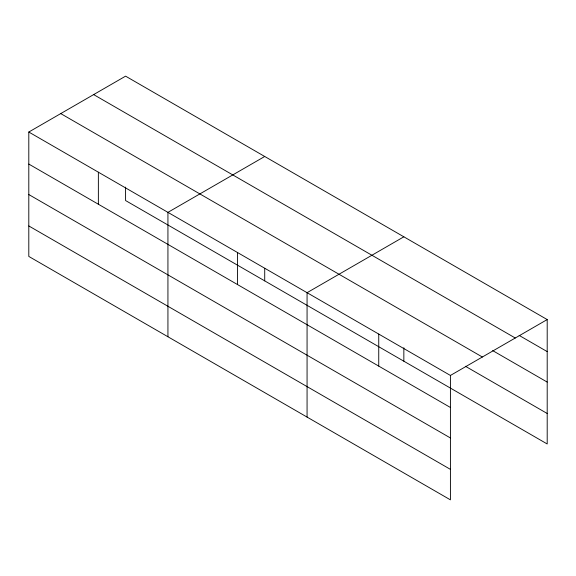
<?xml version="1.0" encoding="UTF-8"?>
<svg xmlns="http://www.w3.org/2000/svg" width="576" height="576" viewBox="0 0 576 576"><rect width="100%" height="100%" fill="white"/><g stroke="black" fill="none" stroke-linecap="round" stroke-linejoin="round"><path stroke-width="0.86" d="M450.418 437.962L450.418 375.451L28.8 132.034L28.8 256.428L450.418 499.846L450.418 437.962L28.8 194.544M125.582 187.099L125.582 200.549L547.2 443.966L547.2 319.572L125.582 76.154L28.8 132.034M264.715 156.485L167.933 212.357L167.933 336.751M403.848 236.808L307.066 292.687L307.066 417.082M450.418 375.451L547.2 319.572M519.156 335.412L547.2 351.605M93.643 94.594L515.261 338.011M492.667 350.597L547.2 382.082M60.739 113.594L482.357 357.012M465.394 366.257L547.2 413.489M28.8 164.066L450.418 407.484M28.8 225.943L450.418 469.368M403.848 347.76L403.848 361.202M378.742 334.073L378.742 366.098M264.715 268.33L264.715 280.879M237.499 252.526L237.499 284.558M98.366 172.195L98.366 204.228"/></g></svg>
